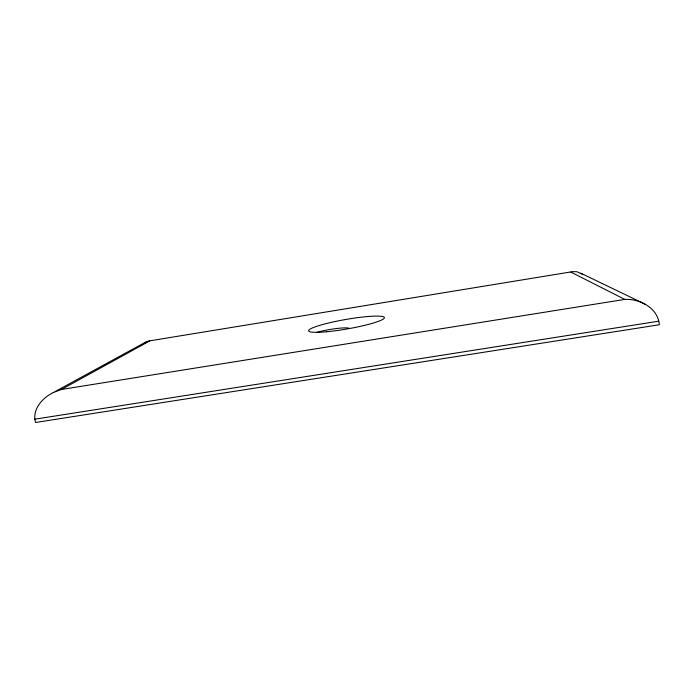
<?xml version="1.0" encoding="UTF-8"?>
<svg xmlns="http://www.w3.org/2000/svg" width="694" height="694" viewBox="0 0 694 694"><rect width="100%" height="100%" fill="white"/><g stroke="black" fill="none" stroke-linecap="round" stroke-linejoin="round"><path stroke-width="1.04" d="M144.126 343.426L148.117 341.11L572.88 271.614L577.061 271.753L582.63 274.46M53.247 392.587C42.421 397.801 31.698 409.668 35.559 422.49L659.3 324.757C658.155 308.179 639.981 298.62 624.808 299.4L61.462 389.464L53.247 392.587L146.651 341.587M61.462 389.464L149.696 340.954M34.821 419.185L658.84 321.175M580.687 273.132L645.082 304.172M570.772 272.057L624.808 299.4M316.429 332.461A20.751 2.698 -10.1 0 1 349.29 328.357M326.406 331.775A38.456 4.789 -9.9 0 0 384.363 317.869A38.456 4.789 -9.9 0 0 328.713 322.97A38.456 4.789 -9.9 0 0 326.406 331.775"/></g></svg>
